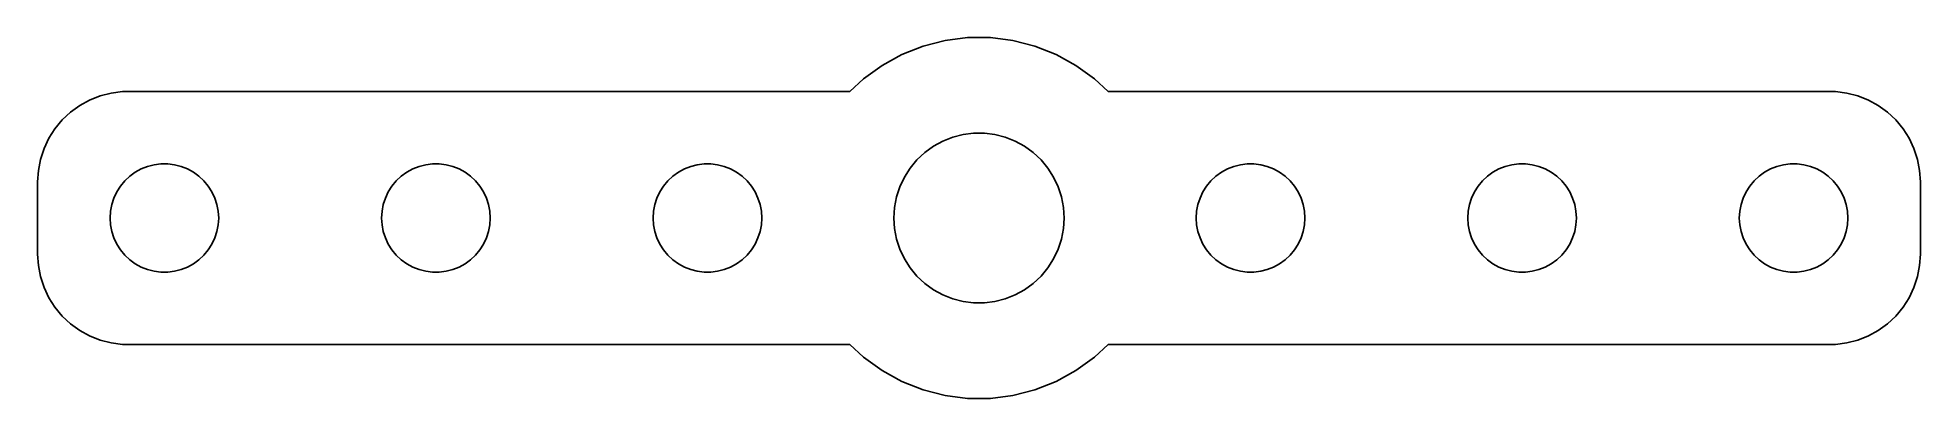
# Model space of a CAD drawing. Header units: metres. Extents: x -52 to 52, y 14 to 34.
import ezdxf

# ---------------------------------------------------------------- set-up
doc = ezdxf.new("R2010")
doc.units = ezdxf.units.M

msp = doc.modelspace()

# ---------------------------------------------------------------- linework, layer by layer
for p, q in [((-3.09016, 33.5106), (-4.25778, 33.0483)), ((-1.87381, 33.8229), (-3.09016, 33.5106)), ((-0.6279, 33.9803), (-1.87381, 33.8229)), ((0.6279, 33.9803), (-0.6279, 33.9803)), ((1.87381, 33.8229), (0.6279, 33.9803)), ((3.09016, 33.5106), (1.87381, 33.8229)), ((4.25778, 33.0483), (3.09016, 33.5106)), ((-5.35826, 32.4433), (-6.37424, 31.7051)), ((-4.25778, 33.0483), (-5.35826, 32.4433)), ((5.35826, 32.4433), (4.25778, 33.0483)), ((6.37424, 31.7051), (5.35826, 32.4433)), ((-6.37424, 31.7051), (-7.13564, 30.9901)), ((7.13564, 30.9901), (6.37424, 31.7051)), ((-49.6791, 30.2216), (-50.1871, 29.8526)), ((-49.1289, 30.5241), (-49.6791, 30.2216)), ((-48.5451, 30.7553), (-49.1289, 30.5241)), ((-47.9369, 30.9114), (-48.5451, 30.7553)), ((-47.3139, 30.9901), (-47.9369, 30.9114)), ((-7.13564, 30.9901), (-47.3139, 30.9901)), ((47.3139, 30.9901), (7.13564, 30.9901)), ((47.9369, 30.9114), (47.3139, 30.9901)), ((48.5451, 30.7553), (47.9369, 30.9114)), ((49.1289, 30.5241), (48.5451, 30.7553)), ((49.6791, 30.2216), (49.1289, 30.5241)), ((50.1871, 29.8526), (49.6791, 30.2216)), ((-50.6448, 29.4227), (-51.0451, 28.9389)), ((-50.1871, 29.8526), (-50.6448, 29.4227)), ((50.6448, 29.4227), (50.1871, 29.8526)), ((51.0451, 28.9389), (50.6448, 29.4227)), ((-51.3815, 28.4088), (-51.6489, 27.8406)), ((-51.0451, 28.9389), (-51.3815, 28.4088)), ((-2.51837, 27.9683), (-2.00116, 28.2527)), ((-2.00116, 28.2527), (-1.45238, 28.47)), ((-1.45238, 28.47), (-0.88069, 28.6167)), ((-0.88069, 28.6167), (-0.29511, 28.6907)), ((-0.29511, 28.6907), (0.29511, 28.6907)), ((0.29511, 28.6907), (0.88069, 28.6167)), ((0.88069, 28.6167), (1.45238, 28.47)), ((1.45238, 28.47), (2.00116, 28.2527)), ((2.00116, 28.2527), (2.51837, 27.9683)), ((51.3815, 28.4088), (51.0451, 28.9389)), ((51.6489, 27.8406), (51.3815, 28.4088)), ((-51.8429, 27.2434), (-51.9606, 26.6267)), ((-51.6489, 27.8406), (-51.8429, 27.2434)), ((-3.80237, 26.7626), (-3.42615, 27.2174)), ((-3.42615, 27.2174), (-2.99588, 27.6214)), ((-2.99588, 27.6214), (-2.51837, 27.9683)), ((2.51837, 27.9683), (2.99588, 27.6214)), ((2.99588, 27.6214), (3.42615, 27.2174)), ((3.42615, 27.2174), (3.80237, 26.7626)), ((51.8429, 27.2434), (51.6489, 27.8406)), ((51.9606, 26.6267), (51.8429, 27.2434)), ((-51.9606, 26.6267), (-52, 26)), ((-52, 26), (-52, 22)), ((-47.427, 25.7634), (-47.1869, 26.0536)), ((-47.1869, 26.0536), (-46.9123, 26.3115)), ((-46.9123, 26.3115), (-46.6075, 26.533)), ((-46.6075, 26.533), (-46.2773, 26.7145)), ((-46.2773, 26.7145), (-45.927, 26.8532)), ((-45.927, 26.8532), (-45.5621, 26.9469)), ((-45.5621, 26.9469), (-45.1884, 26.9941)), ((-45.1884, 26.9941), (-44.8116, 26.9941)), ((-44.8116, 26.9941), (-44.4379, 26.9469)), ((-44.4379, 26.9469), (-44.0729, 26.8532)), ((-44.0729, 26.8532), (-43.7227, 26.7145)), ((-43.7227, 26.7145), (-43.3925, 26.533)), ((-43.3925, 26.533), (-43.0877, 26.3115)), ((-43.0877, 26.3115), (-42.8131, 26.0536)), ((-42.8131, 26.0536), (-42.5729, 25.7634)), ((-32.427, 25.7634), (-32.1869, 26.0536)), ((-32.1869, 26.0536), (-31.9123, 26.3115)), ((-31.9123, 26.3115), (-31.6075, 26.533)), ((-31.6075, 26.533), (-31.2773, 26.7145)), ((-31.2773, 26.7145), (-30.927, 26.8532)), ((-30.927, 26.8532), (-30.5621, 26.9469)), ((-30.5621, 26.9469), (-30.1884, 26.9941)), ((-30.1884, 26.9941), (-29.8116, 26.9941)), ((-29.8116, 26.9941), (-29.4379, 26.9469)), ((-29.4379, 26.9469), (-29.0729, 26.8532)), ((-29.0729, 26.8532), (-28.7227, 26.7145)), ((-28.7227, 26.7145), (-28.3925, 26.533)), ((-28.3925, 26.533), (-28.0877, 26.3115)), ((-28.0877, 26.3115), (-27.8131, 26.0536)), ((-27.8131, 26.0536), (-27.5729, 25.7634)), ((-17.427, 25.7634), (-17.1869, 26.0536)), ((-17.1869, 26.0536), (-16.9123, 26.3115)), ((-16.9123, 26.3115), (-16.6075, 26.533)), ((-16.6075, 26.533), (-16.2773, 26.7145)), ((-16.2773, 26.7145), (-15.927, 26.8532)), ((-15.927, 26.8532), (-15.5621, 26.9469)), ((-15.5621, 26.9469), (-15.1884, 26.9941)), ((-15.1884, 26.9941), (-14.8116, 26.9941)), ((-14.8116, 26.9941), (-14.4379, 26.9469)), ((-14.4379, 26.9469), (-14.0729, 26.8532)), ((-14.0729, 26.8532), (-13.7227, 26.7145)), ((-13.7227, 26.7145), (-13.3925, 26.533)), ((-13.3925, 26.533), (-13.0877, 26.3115)), ((-13.0877, 26.3115), (-12.8131, 26.0536)), ((-12.8131, 26.0536), (-12.5729, 25.7634)), ((-4.36995, 25.7302), (-4.11864, 26.2642)), ((-4.11864, 26.2642), (-3.80237, 26.7626)), ((3.80237, 26.7626), (4.11864, 26.2642)), ((4.11864, 26.2642), (4.36995, 25.7302)), ((12.5729, 25.7634), (12.8131, 26.0536)), ((12.8131, 26.0536), (13.0877, 26.3115)), ((13.0877, 26.3115), (13.3925, 26.533)), ((13.3925, 26.533), (13.7227, 26.7145)), ((13.7227, 26.7145), (14.0729, 26.8532)), ((14.0729, 26.8532), (14.4379, 26.9469)), ((14.4379, 26.9469), (14.8116, 26.9941)), ((14.8116, 26.9941), (15.1884, 26.9941)), ((15.1884, 26.9941), (15.5621, 26.9469)), ((15.5621, 26.9469), (15.927, 26.8532)), ((15.927, 26.8532), (16.2773, 26.7145)), ((16.2773, 26.7145), (16.6075, 26.533)), ((16.6075, 26.533), (16.9123, 26.3115)), ((16.9123, 26.3115), (17.1869, 26.0536)), ((17.1869, 26.0536), (17.427, 25.7634)), ((27.5729, 25.7634), (27.8131, 26.0536)), ((27.8131, 26.0536), (28.0877, 26.3115)), ((28.0877, 26.3115), (28.3925, 26.533)), ((28.3925, 26.533), (28.7227, 26.7145)), ((28.7227, 26.7145), (29.0729, 26.8532)), ((29.0729, 26.8532), (29.4379, 26.9469)), ((29.4379, 26.9469), (29.8116, 26.9941)), ((29.8116, 26.9941), (30.1884, 26.9941)), ((30.1884, 26.9941), (30.5621, 26.9469)), ((30.5621, 26.9469), (30.927, 26.8532)), ((30.927, 26.8532), (31.2773, 26.7145)), ((31.2773, 26.7145), (31.6075, 26.533)), ((31.6075, 26.533), (31.9123, 26.3115)), ((31.9123, 26.3115), (32.1869, 26.0536)), ((32.1869, 26.0536), (32.427, 25.7634)), ((42.5729, 25.7634), (42.8131, 26.0536)), ((42.8131, 26.0536), (43.0877, 26.3115)), ((43.0877, 26.3115), (43.3925, 26.533)), ((43.3925, 26.533), (43.7227, 26.7145)), ((43.7227, 26.7145), (44.0729, 26.8532)), ((44.0729, 26.8532), (44.4379, 26.9469)), ((44.4379, 26.9469), (44.8116, 26.9941)), ((44.8116, 26.9941), (45.1884, 26.9941)), ((45.1884, 26.9941), (45.5621, 26.9469)), ((45.5621, 26.9469), (45.927, 26.8532)), ((45.927, 26.8532), (46.2773, 26.7145)), ((46.2773, 26.7145), (46.6075, 26.533)), ((46.6075, 26.533), (46.9123, 26.3115)), ((46.9123, 26.3115), (47.1869, 26.0536)), ((47.1869, 26.0536), (47.427, 25.7634)), ((52, 26), (51.9606, 26.6267)), ((52, 22), (52, 26)), ((-47.9057, 24.7461), (-47.7893, 25.1044)), ((-47.7893, 25.1044), (-47.6289, 25.4453)), ((-47.6289, 25.4453), (-47.427, 25.7634)), ((-42.5729, 25.7634), (-42.3711, 25.4453)), ((-42.3711, 25.4453), (-42.2107, 25.1044)), ((-42.2107, 25.1044), (-42.0942, 24.7461)), ((-32.9057, 24.7461), (-32.7893, 25.1044)), ((-32.7893, 25.1044), (-32.6289, 25.4453)), ((-32.6289, 25.4453), (-32.427, 25.7634)), ((-27.5729, 25.7634), (-27.3711, 25.4453)), ((-27.3711, 25.4453), (-27.2107, 25.1044)), ((-27.2107, 25.1044), (-27.0942, 24.7461)), ((-17.9057, 24.7461), (-17.7893, 25.1044)), ((-17.7893, 25.1044), (-17.6289, 25.4453)), ((-17.6289, 25.4453), (-17.427, 25.7634)), ((-12.5729, 25.7634), (-12.3711, 25.4453)), ((-12.3711, 25.4453), (-12.2107, 25.1044)), ((-12.2107, 25.1044), (-12.0942, 24.7461)), ((-4.66293, 24.5891), (-4.55234, 25.1688)), ((-4.55234, 25.1688), (-4.36995, 25.7302)), ((4.36995, 25.7302), (4.55234, 25.1688)), ((4.55234, 25.1688), (4.66293, 24.5891)), ((12.0942, 24.7461), (12.2107, 25.1044)), ((12.2107, 25.1044), (12.3711, 25.4453)), ((12.3711, 25.4453), (12.5729, 25.7634)), ((17.427, 25.7634), (17.6289, 25.4453)), ((17.6289, 25.4453), (17.7893, 25.1044)), ((17.7893, 25.1044), (17.9057, 24.7461)), ((27.0942, 24.7461), (27.2107, 25.1044)), ((27.2107, 25.1044), (27.3711, 25.4453)), ((27.3711, 25.4453), (27.5729, 25.7634)), ((32.427, 25.7634), (32.6289, 25.4453)), ((32.6289, 25.4453), (32.7893, 25.1044)), ((32.7893, 25.1044), (32.9057, 24.7461)), ((42.0942, 24.7461), (42.2107, 25.1044)), ((42.2107, 25.1044), (42.3711, 25.4453)), ((42.3711, 25.4453), (42.5729, 25.7634)), ((47.427, 25.7634), (47.6289, 25.4453)), ((47.6289, 25.4453), (47.7893, 25.1044)), ((47.7893, 25.1044), (47.9057, 24.7461)), ((-48, 24), (-47.9763, 24.376)), ((-47.9763, 23.624), (-48, 24)), ((-47.9763, 24.376), (-47.9057, 24.7461)), ((-42.0942, 24.7461), (-42.0237, 24.376)), ((-42.0237, 24.376), (-42, 24)), ((-42, 24), (-42.0237, 23.624)), ((-33, 24), (-32.9763, 24.376)), ((-32.9763, 23.624), (-33, 24)), ((-32.9763, 24.376), (-32.9057, 24.7461)), ((-27.0942, 24.7461), (-27.0237, 24.376)), ((-27.0237, 24.376), (-27, 24)), ((-27, 24), (-27.0237, 23.624)), ((-18, 24), (-17.9763, 24.376)), ((-17.9763, 23.624), (-18, 24)), ((-17.9763, 24.376), (-17.9057, 24.7461)), ((-12.0942, 24.7461), (-12.0237, 24.376)), ((-12.0237, 24.376), (-12, 24)), ((-12, 24), (-12.0237, 23.624)), ((-4.7, 24), (-4.66293, 24.5891)), ((-4.66293, 23.4109), (-4.7, 24)), ((4.66293, 24.5891), (4.7, 24)), ((4.7, 24), (4.66293, 23.4109)), ((12, 24), (12.0237, 24.376)), ((12.0237, 23.624), (12, 24)), ((12.0237, 24.376), (12.0942, 24.7461)), ((17.9057, 24.7461), (17.9763, 24.376)), ((17.9763, 24.376), (18, 24)), ((18, 24), (17.9763, 23.624)), ((27, 24), (27.0237, 24.376)), ((27.0237, 23.624), (27, 24)), ((27.0237, 24.376), (27.0942, 24.7461)), ((32.9057, 24.7461), (32.9763, 24.376)), ((32.9763, 24.376), (33, 24)), ((33, 24), (32.9763, 23.624)), ((42, 24), (42.0237, 24.376)), ((42.0237, 23.624), (42, 24)), ((42.0237, 24.376), (42.0942, 24.7461)), ((47.9057, 24.7461), (47.9763, 24.376)), ((47.9763, 24.376), (48, 24)), ((48, 24), (47.9763, 23.624)), ((-47.9057, 23.2539), (-47.9763, 23.624)), ((-47.7893, 22.8956), (-47.9057, 23.2539)), ((-47.6289, 22.5547), (-47.7893, 22.8956)), ((-42.2107, 22.8956), (-42.3711, 22.5547)), ((-42.0942, 23.2539), (-42.2107, 22.8956)), ((-42.0237, 23.624), (-42.0942, 23.2539)), ((-32.9057, 23.2539), (-32.9763, 23.624)), ((-32.7893, 22.8956), (-32.9057, 23.2539)), ((-32.6289, 22.5547), (-32.7893, 22.8956)), ((-27.2107, 22.8956), (-27.3711, 22.5547)), ((-27.0942, 23.2539), (-27.2107, 22.8956)), ((-27.0237, 23.624), (-27.0942, 23.2539)), ((-17.9057, 23.2539), (-17.9763, 23.624)), ((-17.7893, 22.8956), (-17.9057, 23.2539)), ((-17.6289, 22.5547), (-17.7893, 22.8956)), ((-12.2107, 22.8956), (-12.3711, 22.5547)), ((-12.0942, 23.2539), (-12.2107, 22.8956)), ((-12.0237, 23.624), (-12.0942, 23.2539)), ((-4.55234, 22.8312), (-4.66293, 23.4109)), ((4.66293, 23.4109), (4.55234, 22.8312)), ((12.0942, 23.2539), (12.0237, 23.624)), ((12.2107, 22.8956), (12.0942, 23.2539)), ((12.3711, 22.5547), (12.2107, 22.8956)), ((17.7893, 22.8956), (17.6289, 22.5547)), ((17.9057, 23.2539), (17.7893, 22.8956)), ((17.9763, 23.624), (17.9057, 23.2539)), ((27.0942, 23.2539), (27.0237, 23.624)), ((27.2107, 22.8956), (27.0942, 23.2539)), ((27.3711, 22.5547), (27.2107, 22.8956)), ((32.7893, 22.8956), (32.6289, 22.5547)), ((32.9057, 23.2539), (32.7893, 22.8956)), ((32.9763, 23.624), (32.9057, 23.2539)), ((42.0942, 23.2539), (42.0237, 23.624)), ((42.2107, 22.8956), (42.0942, 23.2539)), ((42.3711, 22.5547), (42.2107, 22.8956)), ((47.7893, 22.8956), (47.6289, 22.5547)), ((47.9057, 23.2539), (47.7893, 22.8956)), ((47.9763, 23.624), (47.9057, 23.2539)), ((-52, 22), (-51.9606, 21.3733)), ((-47.427, 22.2366), (-47.6289, 22.5547)), ((-47.1869, 21.9464), (-47.427, 22.2366)), ((-46.9123, 21.6885), (-47.1869, 21.9464)), ((-42.8131, 21.9464), (-43.0877, 21.6885)), ((-42.5729, 22.2366), (-42.8131, 21.9464)), ((-42.3711, 22.5547), (-42.5729, 22.2366)), ((-32.427, 22.2366), (-32.6289, 22.5547)), ((-32.1869, 21.9464), (-32.427, 22.2366)), ((-31.9123, 21.6885), (-32.1869, 21.9464)), ((-27.8131, 21.9464), (-28.0877, 21.6885)), ((-27.5729, 22.2366), (-27.8131, 21.9464)), ((-27.3711, 22.5547), (-27.5729, 22.2366)), ((-17.427, 22.2366), (-17.6289, 22.5547)), ((-17.1869, 21.9464), (-17.427, 22.2366)), ((-16.9123, 21.6885), (-17.1869, 21.9464)), ((-12.8131, 21.9464), (-13.0877, 21.6885)), ((-12.5729, 22.2366), (-12.8131, 21.9464)), ((-12.3711, 22.5547), (-12.5729, 22.2366)), ((-4.36995, 22.2698), (-4.55234, 22.8312)), ((-4.11864, 21.7358), (-4.36995, 22.2698)), ((4.36995, 22.2698), (4.11864, 21.7358)), ((4.55234, 22.8312), (4.36995, 22.2698)), ((12.5729, 22.2366), (12.3711, 22.5547)), ((12.8131, 21.9464), (12.5729, 22.2366)), ((13.0877, 21.6885), (12.8131, 21.9464)), ((17.1869, 21.9464), (16.9123, 21.6885)), ((17.427, 22.2366), (17.1869, 21.9464)), ((17.6289, 22.5547), (17.427, 22.2366)), ((27.5729, 22.2366), (27.3711, 22.5547)), ((27.8131, 21.9464), (27.5729, 22.2366)), ((28.0877, 21.6885), (27.8131, 21.9464)), ((32.1869, 21.9464), (31.9123, 21.6885)), ((32.427, 22.2366), (32.1869, 21.9464)), ((32.6289, 22.5547), (32.427, 22.2366)), ((42.5729, 22.2366), (42.3711, 22.5547)), ((42.8131, 21.9464), (42.5729, 22.2366)), ((43.0877, 21.6885), (42.8131, 21.9464)), ((47.1869, 21.9464), (46.9123, 21.6885)), ((47.427, 22.2366), (47.1869, 21.9464)), ((47.6289, 22.5547), (47.427, 22.2366)), ((51.9606, 21.3733), (52, 22)), ((-51.9606, 21.3733), (-51.8429, 20.7566)), ((-46.6075, 21.467), (-46.9123, 21.6885)), ((-46.2773, 21.2855), (-46.6075, 21.467)), ((-45.927, 21.1468), (-46.2773, 21.2855)), ((-45.5621, 21.0531), (-45.927, 21.1468)), ((-45.1884, 21.0059), (-45.5621, 21.0531)), ((-44.8116, 21.0059), (-45.1884, 21.0059)), ((-44.4379, 21.0531), (-44.8116, 21.0059)), ((-44.0729, 21.1468), (-44.4379, 21.0531)), ((-43.7227, 21.2855), (-44.0729, 21.1468)), ((-43.3925, 21.467), (-43.7227, 21.2855)), ((-43.0877, 21.6885), (-43.3925, 21.467)), ((-31.6075, 21.467), (-31.9123, 21.6885)), ((-31.2773, 21.2855), (-31.6075, 21.467)), ((-30.927, 21.1468), (-31.2773, 21.2855)), ((-30.5621, 21.0531), (-30.927, 21.1468)), ((-30.1884, 21.0059), (-30.5621, 21.0531)), ((-29.8116, 21.0059), (-30.1884, 21.0059)), ((-29.4379, 21.0531), (-29.8116, 21.0059)), ((-29.0729, 21.1468), (-29.4379, 21.0531)), ((-28.7227, 21.2855), (-29.0729, 21.1468)), ((-28.3925, 21.467), (-28.7227, 21.2855)), ((-28.0877, 21.6885), (-28.3925, 21.467)), ((-16.6075, 21.467), (-16.9123, 21.6885)), ((-16.2773, 21.2855), (-16.6075, 21.467)), ((-15.927, 21.1468), (-16.2773, 21.2855)), ((-15.5621, 21.0531), (-15.927, 21.1468)), ((-15.1884, 21.0059), (-15.5621, 21.0531)), ((-14.8116, 21.0059), (-15.1884, 21.0059)), ((-14.4379, 21.0531), (-14.8116, 21.0059)), ((-14.0729, 21.1468), (-14.4379, 21.0531)), ((-13.7227, 21.2855), (-14.0729, 21.1468)), ((-13.3925, 21.467), (-13.7227, 21.2855)), ((-13.0877, 21.6885), (-13.3925, 21.467)), ((-3.80237, 21.2374), (-4.11864, 21.7358)), ((-3.42615, 20.7826), (-3.80237, 21.2374)), ((3.80237, 21.2374), (3.42615, 20.7826)), ((4.11864, 21.7358), (3.80237, 21.2374)), ((13.3925, 21.467), (13.0877, 21.6885)), ((13.7227, 21.2855), (13.3925, 21.467)), ((14.0729, 21.1468), (13.7227, 21.2855)), ((14.4379, 21.0531), (14.0729, 21.1468)), ((14.8116, 21.0059), (14.4379, 21.0531)), ((15.1884, 21.0059), (14.8116, 21.0059)), ((15.5621, 21.0531), (15.1884, 21.0059)), ((15.927, 21.1468), (15.5621, 21.0531)), ((16.2773, 21.2855), (15.927, 21.1468)), ((16.6075, 21.467), (16.2773, 21.2855)), ((16.9123, 21.6885), (16.6075, 21.467)), ((28.3925, 21.467), (28.0877, 21.6885)), ((28.7227, 21.2855), (28.3925, 21.467)), ((29.0729, 21.1468), (28.7227, 21.2855)), ((29.4379, 21.0531), (29.0729, 21.1468)), ((29.8116, 21.0059), (29.4379, 21.0531)), ((30.1884, 21.0059), (29.8116, 21.0059)), ((30.5621, 21.0531), (30.1884, 21.0059)), ((30.927, 21.1468), (30.5621, 21.0531)), ((31.2773, 21.2855), (30.927, 21.1468)), ((31.6075, 21.467), (31.2773, 21.2855)), ((31.9123, 21.6885), (31.6075, 21.467)), ((43.3925, 21.467), (43.0877, 21.6885)), ((43.7227, 21.2855), (43.3925, 21.467)), ((44.0729, 21.1468), (43.7227, 21.2855)), ((44.4379, 21.0531), (44.0729, 21.1468)), ((44.8116, 21.0059), (44.4379, 21.0531)), ((45.1884, 21.0059), (44.8116, 21.0059)), ((45.5621, 21.0531), (45.1884, 21.0059)), ((45.927, 21.1468), (45.5621, 21.0531)), ((46.2773, 21.2855), (45.927, 21.1468)), ((46.6075, 21.467), (46.2773, 21.2855)), ((46.9123, 21.6885), (46.6075, 21.467)), ((51.8429, 20.7566), (51.9606, 21.3733)), ((-51.8429, 20.7566), (-51.6489, 20.1594)), ((-51.6489, 20.1594), (-51.3815, 19.5912)), ((-2.99588, 20.3786), (-3.42615, 20.7826)), ((-2.51837, 20.0317), (-2.99588, 20.3786)), ((-2.00116, 19.7473), (-2.51837, 20.0317)), ((2.51837, 20.0317), (2.00116, 19.7473)), ((2.99588, 20.3786), (2.51837, 20.0317)), ((3.42615, 20.7826), (2.99588, 20.3786)), ((51.3815, 19.5912), (51.6489, 20.1594)), ((51.6489, 20.1594), (51.8429, 20.7566)), ((-51.3815, 19.5912), (-51.0451, 19.0611)), ((-51.0451, 19.0611), (-50.6448, 18.5773)), ((-1.45238, 19.53), (-2.00116, 19.7473)), ((-0.88069, 19.3833), (-1.45238, 19.53)), ((-0.29511, 19.3093), (-0.88069, 19.3833)), ((0.29511, 19.3093), (-0.29511, 19.3093)), ((0.88069, 19.3833), (0.29511, 19.3093)), ((1.45238, 19.53), (0.88069, 19.3833)), ((2.00116, 19.7473), (1.45238, 19.53)), ((50.6448, 18.5773), (51.0451, 19.0611)), ((51.0451, 19.0611), (51.3815, 19.5912)), ((-50.6448, 18.5773), (-50.1871, 18.1474)), ((-50.1871, 18.1474), (-49.6791, 17.7784)), ((-49.6791, 17.7784), (-49.1289, 17.4759)), ((49.1289, 17.4759), (49.6791, 17.7784)), ((49.6791, 17.7784), (50.1871, 18.1474)), ((50.1871, 18.1474), (50.6448, 18.5773)), ((-49.1289, 17.4759), (-48.5451, 17.2447)), ((-48.5451, 17.2447), (-47.9369, 17.0886)), ((-47.9369, 17.0886), (-47.3139, 17.0099)), ((-47.3139, 17.0099), (-7.13564, 17.0099)), ((-7.13564, 17.0099), (-6.37424, 16.2949)), ((6.37424, 16.2949), (7.13564, 17.0099)), ((7.13564, 17.0099), (47.3139, 17.0099)), ((47.3139, 17.0099), (47.9369, 17.0886)), ((47.9369, 17.0886), (48.5451, 17.2447)), ((48.5451, 17.2447), (49.1289, 17.4759)), ((-6.37424, 16.2949), (-5.35826, 15.5567)), ((5.35826, 15.5567), (6.37424, 16.2949)), ((-5.35826, 15.5567), (-4.25778, 14.9517)), ((-4.25778, 14.9517), (-3.09016, 14.4894)), ((3.09016, 14.4894), (4.25778, 14.9517)), ((4.25778, 14.9517), (5.35826, 15.5567)), ((-3.09016, 14.4894), (-1.87381, 14.1771)), ((-1.87381, 14.1771), (-0.6279, 14.0197)), ((-0.6279, 14.0197), (0.6279, 14.0197)), ((0.6279, 14.0197), (1.87381, 14.1771)), ((1.87381, 14.1771), (3.09016, 14.4894))]:
    msp.add_line(p, q)

doc.saveas('drawing.dxf')
